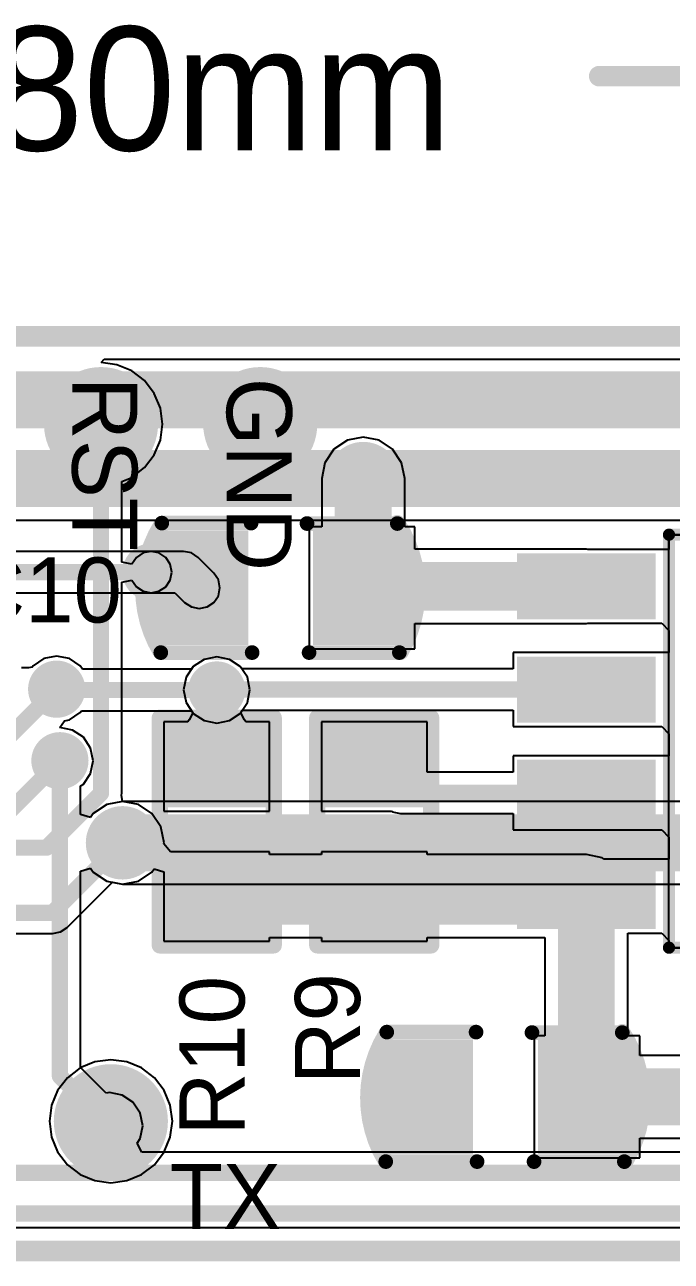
# Model space of a CAD drawing. Extents: x 6.88 to 10.89, y 6.77 to 7.93.
# Drawn here: x 8.743 to 9.056, y 7.334 to 7.933 of the extents above; entities that cross this region are included whole.
import ezdxf

# ---------------------------------------------------------------- set-up
doc = ezdxf.new("R2010")
doc.units = 0
doc.layers.get('0').update_dxf_attribs({"linetype": 'CONTINUOUS'})
for name, color, linetype in [('BOTTOMLAYER', 5, 'CONTINUOUS'), ('BOTTOMOVERLAY', 54, 'CONTINUOUS'), ('BOTTOMSOLDER', 6, 'CONTINUOUS'), ('KEEPOUTLAYER', 6, 'CONTINUOUS'), ('MULTILAYER', 9, 'CONTINUOUS'), ('TOPLAYER', 1, 'CONTINUOUS'), ('TOPOVERLAY', 2, 'CONTINUOUS'), ('TOPPASTE', 8, 'CONTINUOUS'), ('TOPSOLDER', 216, 'CONTINUOUS')]:
    doc.layers.add(name, color=color, linetype=linetype)

# ---------------------------------------------------------------- blocks, each defined once
blk = doc.blocks.new('ESOP8_4')
at = {"layer": 'TOPLAYER'}
for points in [[(-0.063, 0.082973), (-0.063, 0.142028), (-0.087, 0.082973), (-0.087, 0.142028)], [(-0.013, 0.082973), (-0.013, 0.142028), (-0.037, 0.082973), (-0.037, 0.142028)], [(0.037, 0.082973), (0.037, 0.142028), (0.013, 0.082973), (0.013, 0.142028)], [(0.087, 0.082973), (0.087, 0.142028), (0.063, 0.082973), (0.063, 0.142028)], [(0.062008, -0.044488), (0.062008, 0.044488), (-0.062008, -0.044488), (-0.062008, 0.044488)], [(-0.063, -0.142028), (-0.063, -0.082973), (-0.087, -0.142028), (-0.087, -0.082973)], [(-0.013, -0.142028), (-0.013, -0.082973), (-0.037, -0.142028), (-0.037, -0.082973)], [(0.037, -0.142028), (0.037, -0.082973), (0.013, -0.142028), (0.013, -0.082973)], [(0.087, -0.142028), (0.087, -0.082973), (0.063, -0.142028), (0.063, -0.082973)]]:
    blk.add_solid(points, dxfattribs=at)
at = {"layer": 'TOPOVERLAY'}
for points, const_width in [([(-0.1, 0.0725), (-0.1, 0.0225)], 0.005906), ([(-0.1, 0.0725), (0.1, 0.0725)], 0.005906), ([(0.1, 0.0725), (0.1, -0.0725)], 0.005906), ([(-0.1, 0.0225), (-0.095, 0.0225)], 0.004921), ([(-0.1, -0.0225), (-0.1, -0.0725)], 0.005906), ([(-0.1, -0.0225), (-0.095, -0.0225)], 0.004921), ([(-0.1, -0.0725), (0.1, -0.0725)], 0.005906)]:
    blk.add_lwpolyline(points, dxfattribs=dict(at, const_width=const_width))
for points, const_width in [([(-0.101476, 0.0725, 1), (-0.098524, 0.0725, 1)], 0.002953), ([(-0.101476, 0.0725, 1), (-0.098524, 0.0725, 1)], 0.002953), ([(0.098524, 0.0725, 1), (0.101476, 0.0725, 1)], 0.002953), ([(0.098524, 0.0725, 1), (0.101476, 0.0725, 1)], 0.002953), ([(-0.101476, 0.0225, 1), (-0.098524, 0.0225, 1)], 0.002953), ([(-0.10123, 0.0225, 1), (-0.09877, 0.0225, 1)], 0.002461), ([(-0.09625, 0.0225, 1), (-0.09375, 0.0225, 1)], 0.0025), ([(-0.09623, 0.0225, 1), (-0.09377, 0.0225, 1)], 0.002461), ([(-0.101476, -0.0225, 1), (-0.098524, -0.0225, 1)], 0.002953), ([(-0.10123, -0.0225, 1), (-0.09877, -0.0225, 1)], 0.002461), ([(-0.09625, -0.0225, 1), (-0.09375, -0.0225, 1)], 0.0025), ([(-0.09623, -0.0225, 1), (-0.09377, -0.0225, 1)], 0.002461), ([(-0.101476, -0.0725, 1), (-0.098524, -0.0725, 1)], 0.002953), ([(-0.101476, -0.0725, 1), (-0.098524, -0.0725, 1)], 0.002953), ([(0.098524, -0.0725, 1), (0.101476, -0.0725, 1)], 0.002953), ([(0.098524, -0.0725, 1), (0.101476, -0.0725, 1)], 0.002953), ([(-0.111614, -0.092814, 1), (-0.121457, -0.092814, 1)], 0.009843), ([(-0.123917, -0.092814, 1), (-0.118996, -0.092814, 1)], 0.004921), ([(-0.114075, -0.092814, 1), (-0.109154, -0.092814, 1)], 0.004921)]:
    blk.add_lwpolyline(points, format="xyb", close=True, dxfattribs=dict(at, const_width=const_width))
at = {"layer": 'TOPOVERLAY', "const_width": 0.005}
blk.add_lwpolyline([(-0.095, 0.0225, -0.895675), (-0.095, -0.0225)], format="xyb", dxfattribs=at)
at = {"layer": 'TOPPASTE'}
for points in [[(-0.063, 0.082973), (-0.063, 0.142028), (-0.087, 0.082973), (-0.087, 0.142028)], [(-0.013, 0.082973), (-0.013, 0.142028), (-0.037, 0.082973), (-0.037, 0.142028)], [(0.037, 0.082973), (0.037, 0.142028), (0.013, 0.082973), (0.013, 0.142028)], [(0.087, 0.082973), (0.087, 0.142028), (0.063, 0.082973), (0.063, 0.142028)], [(0.062008, -0.044488), (0.062008, 0.044488), (-0.062008, -0.044488), (-0.062008, 0.044488)], [(-0.063, -0.142028), (-0.063, -0.082973), (-0.087, -0.142028), (-0.087, -0.082973)], [(-0.013, -0.142028), (-0.013, -0.082973), (-0.037, -0.142028), (-0.037, -0.082973)], [(0.037, -0.142028), (0.037, -0.082973), (0.013, -0.142028), (0.013, -0.082973)], [(0.087, -0.142028), (0.087, -0.082973), (0.063, -0.142028), (0.063, -0.082973)]]:
    blk.add_solid(points, dxfattribs=at)
at = {"layer": 'TOPSOLDER'}
for points in [[(-0.059, 0.078973), (-0.059, 0.146028), (-0.091, 0.078973), (-0.091, 0.146028)], [(-0.009, 0.078973), (-0.009, 0.146028), (-0.041, 0.078973), (-0.041, 0.146028)], [(0.041, 0.078973), (0.041, 0.146028), (0.009, 0.078973), (0.009, 0.146028)], [(0.091, 0.078973), (0.091, 0.146028), (0.059, 0.078973), (0.059, 0.146028)], [(0.066008, -0.048488), (0.066008, 0.048488), (-0.066008, -0.048488), (-0.066008, 0.048488)], [(-0.059, -0.146028), (-0.059, -0.078973), (-0.091, -0.146028), (-0.091, -0.078973)], [(-0.009, -0.146028), (-0.009, -0.078973), (-0.041, -0.146028), (-0.041, -0.078973)], [(0.041, -0.146028), (0.041, -0.078973), (0.009, -0.146028), (0.009, -0.078973)], [(0.091, -0.146028), (0.091, -0.078973), (0.059, -0.146028), (0.059, -0.078973)]]:
    blk.add_solid(points, dxfattribs=at)
blk = doc.blocks.new('TP_1_2_8')
at = {"layer": 'TOPLAYER', "const_width": 0.023622}
blk.add_lwpolyline([(-0.011811, 0, 1), (0.011811, 0, 1)], format="xyb", close=True, dxfattribs=at)
at = {"layer": 'TOPPASTE', "const_width": 0.023622}
blk.add_lwpolyline([(-0.011811, 0, 1), (0.011811, 0, 1)], format="xyb", close=True, dxfattribs=at)
at = {"layer": 'TOPSOLDER', "const_width": 0.027622}
blk.add_lwpolyline([(-0.013811, 0, 1), (0.013811, 0, 1)], format="xyb", close=True, dxfattribs=at)
blk = doc.blocks.new('TP_1_2_9')
at = {"layer": 'TOPLAYER', "const_width": 0.023622}
blk.add_lwpolyline([(-0.011811, 0, 1), (0.011811, 0, 1)], format="xyb", close=True, dxfattribs=at)
at = {"layer": 'TOPPASTE', "const_width": 0.023622}
blk.add_lwpolyline([(-0.011811, 0, 1), (0.011811, 0, 1)], format="xyb", close=True, dxfattribs=at)
at = {"layer": 'TOPSOLDER', "const_width": 0.027622}
blk.add_lwpolyline([(-0.013811, 0, 1), (0.013811, 0, 1)], format="xyb", close=True, dxfattribs=at)
blk = doc.blocks.new('R_0603_24')
at = {"layer": 'TOPLAYER'}
for points in [[(-0.015748, -0.019685), (-0.015748, 0.019685), (-0.047244, -0.019685), (-0.047244, 0.019685)], [(0.047244, -0.019685), (0.047244, 0.019685), (0.015748, -0.019685), (0.015748, 0.019685)]]:
    blk.add_solid(points, dxfattribs=at)
at = {"layer": 'TOPOVERLAY', "const_width": 0.007874}
for points in [[(-0.055118, -0.027559), (-0.055118, 0.027559)], [(0.055118, 0.027559), (-0.055118, 0.027559)], [(0.055118, -0.027559), (0.055118, 0.027559)], [(0.055118, -0.027559), (-0.055118, -0.027559)]]:
    blk.add_lwpolyline(points, dxfattribs=at)
at = {"layer": 'TOPOVERLAY', "const_width": 0.003937}
for points in [[(-0.057087, 0.027559, 1), (-0.05315, 0.027559, 1)], [(-0.057087, 0.027559, 1), (-0.05315, 0.027559, 1)], [(0.05315, 0.027559, 1), (0.057087, 0.027559, 1)], [(0.05315, 0.027559, 1), (0.057087, 0.027559, 1)], [(-0.057087, -0.027559, 1), (-0.05315, -0.027559, 1)], [(-0.057087, -0.027559, 1), (-0.05315, -0.027559, 1)], [(0.05315, -0.027559, 1), (0.057087, -0.027559, 1)], [(0.05315, -0.027559, 1), (0.057087, -0.027559, 1)]]:
    blk.add_lwpolyline(points, format="xyb", close=True, dxfattribs=at)
at = {"layer": 'TOPPASTE'}
for points in [[(-0.015748, -0.019685), (-0.015748, 0.019685), (-0.047244, -0.019685), (-0.047244, 0.019685)], [(0.047244, -0.019685), (0.047244, 0.019685), (0.015748, -0.019685), (0.015748, 0.019685)]]:
    blk.add_solid(points, dxfattribs=at)
at = {"layer": 'TOPSOLDER'}
for points in [[(-0.011748, -0.023685), (-0.011748, 0.023685), (-0.051244, -0.023685), (-0.051244, 0.023685)], [(0.051244, -0.023685), (0.051244, 0.023685), (0.011748, -0.023685), (0.011748, 0.023685)]]:
    blk.add_solid(points, dxfattribs=at)
blk = doc.blocks.new('R_0603_25')
at = {"layer": 'TOPLAYER'}
for points in [[(-0.015748, -0.019685), (-0.015748, 0.019685), (-0.047244, -0.019685), (-0.047244, 0.019685)], [(0.047244, -0.019685), (0.047244, 0.019685), (0.015748, -0.019685), (0.015748, 0.019685)]]:
    blk.add_solid(points, dxfattribs=at)
at = {"layer": 'TOPOVERLAY', "const_width": 0.007874}
for points in [[(-0.055118, -0.027559), (-0.055118, 0.027559)], [(0.055118, 0.027559), (-0.055118, 0.027559)], [(0.055118, -0.027559), (0.055118, 0.027559)], [(0.055118, -0.027559), (-0.055118, -0.027559)]]:
    blk.add_lwpolyline(points, dxfattribs=at)
at = {"layer": 'TOPOVERLAY', "const_width": 0.003937}
for points in [[(-0.057087, 0.027559, 1), (-0.05315, 0.027559, 1)], [(-0.057087, 0.027559, 1), (-0.05315, 0.027559, 1)], [(0.05315, 0.027559, 1), (0.057087, 0.027559, 1)], [(0.05315, 0.027559, 1), (0.057087, 0.027559, 1)], [(-0.057087, -0.027559, 1), (-0.05315, -0.027559, 1)], [(-0.057087, -0.027559, 1), (-0.05315, -0.027559, 1)], [(0.05315, -0.027559, 1), (0.057087, -0.027559, 1)], [(0.05315, -0.027559, 1), (0.057087, -0.027559, 1)]]:
    blk.add_lwpolyline(points, format="xyb", close=True, dxfattribs=at)
at = {"layer": 'TOPPASTE'}
for points in [[(-0.015748, -0.019685), (-0.015748, 0.019685), (-0.047244, -0.019685), (-0.047244, 0.019685)], [(0.047244, -0.019685), (0.047244, 0.019685), (0.015748, -0.019685), (0.015748, 0.019685)]]:
    blk.add_solid(points, dxfattribs=at)
at = {"layer": 'TOPSOLDER'}
for points in [[(-0.011748, -0.023685), (-0.011748, 0.023685), (-0.051244, -0.023685), (-0.051244, 0.023685)], [(0.051244, -0.023685), (0.051244, 0.023685), (0.011748, -0.023685), (0.011748, 0.023685)]]:
    blk.add_solid(points, dxfattribs=at)
blk = doc.blocks.new('TP_1_2_40')
at = {"layer": 'TOPLAYER', "const_width": 0.023622}
blk.add_lwpolyline([(-0.011811, 0, 1), (0.011811, 0, 1)], format="xyb", close=True, dxfattribs=at)
at = {"layer": 'TOPPASTE', "const_width": 0.023622}
blk.add_lwpolyline([(-0.011811, 0, 1), (0.011811, 0, 1)], format="xyb", close=True, dxfattribs=at)
at = {"layer": 'TOPSOLDER', "const_width": 0.027622}
blk.add_lwpolyline([(-0.013811, 0, 1), (0.013811, 0, 1)], format="xyb", close=True, dxfattribs=at)
blk = doc.blocks.new('C_0805_42')
at = {"layer": 'TOPLAYER'}
for points in [[(-0.019685, -0.023622), (-0.019685, 0.023622), (-0.059055, -0.023622), (-0.059055, 0.023622)], [(0.059055, -0.023622), (0.059055, 0.023622), (0.019685, -0.023622), (0.019685, 0.023622)]]:
    blk.add_solid(points, dxfattribs=at)
at = {"layer": 'TOPOVERLAY', "const_width": 0.007874}
for points in [[(-0.056461, -0.03133, -0.285513), (-0.058073, 0.031043)], [(0.058, 0.031, -0.279994), (0.057775, -0.030364)]]:
    blk.add_lwpolyline(points, format="xyb", dxfattribs=at)
at = {"layer": 'TOPOVERLAY'}
for points, const_width in [([(-0.060042, 0.031043, 1), (-0.056105, 0.031043, 1)], 0.003937), ([(-0.059272, 0.031362, 1), (-0.055728, 0.031362, 1)], 0.003543), ([(-0.015551, 0.031362, 1), (-0.012008, 0.031362, 1)], 0.003543), ([(0.012008, 0.031362, 1), (0.015551, 0.031362, 1)], 0.003543), ([(0.056031, 0.031, 1), (0.059969, 0.031, 1)], 0.003937), ([(0.056228, 0.031362, 1), (0.059772, 0.031362, 1)], 0.003543), ([(-0.05843, -0.03133, 1), (-0.054493, -0.03133, 1)], 0.003937), ([(-0.058272, -0.031138, 1), (-0.054728, -0.031138, 1)], 0.003543), ([(-0.014551, -0.031138, 1), (-0.011008, -0.031138, 1)], 0.003543), ([(0.012508, -0.031362, 1), (0.016051, -0.031362, 1)], 0.003543), ([(0.055807, -0.030364, 1), (0.059743, -0.030364, 1)], 0.003937), ([(0.055728, -0.031362, 1), (0.059272, -0.031362, 1)], 0.003543)]:
    blk.add_lwpolyline(points, format="xyb", close=True, dxfattribs=dict(at, const_width=const_width))
at = {"layer": 'TOPOVERLAY', "const_width": 0.007087}
for points in [[(-0.01378, 0.031362), (-0.0575, 0.031362)], [(0.058, 0.031362), (0.01378, 0.031362)], [(-0.012779, -0.031138), (-0.0565, -0.031138)], [(0.0575, -0.031362), (0.01428, -0.031362)]]:
    blk.add_lwpolyline(points, dxfattribs=at)
at = {"layer": 'TOPPASTE'}
for points in [[(-0.019685, -0.023622), (-0.019685, 0.023622), (-0.059055, -0.023622), (-0.059055, 0.023622)], [(0.059055, -0.023622), (0.059055, 0.023622), (0.019685, -0.023622), (0.019685, 0.023622)]]:
    blk.add_solid(points, dxfattribs=at)
at = {"layer": 'TOPSOLDER'}
for points in [[(-0.015685, -0.027622), (-0.015685, 0.027622), (-0.063055, -0.027622), (-0.063055, 0.027622)], [(0.063055, -0.027622), (0.063055, 0.027622), (0.015685, -0.027622), (0.015685, 0.027622)]]:
    blk.add_solid(points, dxfattribs=at)
blk = doc.blocks.new('C_0805_45')
at = {"layer": 'TOPLAYER'}
for points in [[(-0.019685, -0.023622), (-0.019685, 0.023622), (-0.059055, -0.023622), (-0.059055, 0.023622)], [(0.059055, -0.023622), (0.059055, 0.023622), (0.019685, -0.023622), (0.019685, 0.023622)]]:
    blk.add_solid(points, dxfattribs=at)
at = {"layer": 'TOPOVERLAY', "const_width": 0.007874}
for points in [[(-0.056461, -0.03133, -0.285513), (-0.058073, 0.031043)], [(0.058, 0.031, -0.279994), (0.057775, -0.030364)]]:
    blk.add_lwpolyline(points, format="xyb", dxfattribs=at)
at = {"layer": 'TOPOVERLAY'}
for points, const_width in [([(-0.060042, 0.031043, 1), (-0.056105, 0.031043, 1)], 0.003937), ([(-0.059272, 0.031362, 1), (-0.055728, 0.031362, 1)], 0.003543), ([(-0.015551, 0.031362, 1), (-0.012008, 0.031362, 1)], 0.003543), ([(0.012008, 0.031362, 1), (0.015551, 0.031362, 1)], 0.003543), ([(0.056031, 0.031, 1), (0.059969, 0.031, 1)], 0.003937), ([(0.056228, 0.031362, 1), (0.059772, 0.031362, 1)], 0.003543), ([(-0.05843, -0.03133, 1), (-0.054493, -0.03133, 1)], 0.003937), ([(-0.058272, -0.031138, 1), (-0.054728, -0.031138, 1)], 0.003543), ([(-0.014551, -0.031138, 1), (-0.011008, -0.031138, 1)], 0.003543), ([(0.012508, -0.031362, 1), (0.016051, -0.031362, 1)], 0.003543), ([(0.055807, -0.030364, 1), (0.059743, -0.030364, 1)], 0.003937), ([(0.055728, -0.031362, 1), (0.059272, -0.031362, 1)], 0.003543)]:
    blk.add_lwpolyline(points, format="xyb", close=True, dxfattribs=dict(at, const_width=const_width))
at = {"layer": 'TOPOVERLAY', "const_width": 0.007087}
for points in [[(-0.01378, 0.031362), (-0.0575, 0.031362)], [(0.058, 0.031362), (0.01378, 0.031362)], [(-0.012779, -0.031138), (-0.0565, -0.031138)], [(0.0575, -0.031362), (0.01428, -0.031362)]]:
    blk.add_lwpolyline(points, dxfattribs=at)
at = {"layer": 'TOPPASTE'}
for points in [[(-0.019685, -0.023622), (-0.019685, 0.023622), (-0.059055, -0.023622), (-0.059055, 0.023622)], [(0.059055, -0.023622), (0.059055, 0.023622), (0.019685, -0.023622), (0.019685, 0.023622)]]:
    blk.add_solid(points, dxfattribs=at)
at = {"layer": 'TOPSOLDER'}
for points in [[(-0.015685, -0.027622), (-0.015685, 0.027622), (-0.063055, -0.027622), (-0.063055, 0.027622)], [(0.063055, -0.027622), (0.063055, 0.027622), (0.015685, -0.027622), (0.015685, 0.027622)]]:
    blk.add_solid(points, dxfattribs=at)

msp = doc.modelspace()

# ---------------------------------------------------------------- linework, layer by layer
at = {"layer": 'BOTTOMLAYER'}
for p, q in [((8.581399, 7.69337), (9.70025, 7.69337)), ((8.803794, 7.6782), (8.605007, 7.6782)), ((8.807634, 7.677436), (8.803794, 7.6782)), ((8.81089, 7.675261), (8.807634, 7.677436)), ((8.813065, 7.672005), (8.81089, 7.675261)), ((8.813829, 7.668165), (8.813065, 7.672005)), ((8.813065, 7.664324), (8.813829, 7.668165)), ((8.803794, 7.658129), (8.807634, 7.658893)), ((8.807634, 7.658893), (8.81089, 7.661069)), ((8.81089, 7.661069), (8.813065, 7.664324)), ((8.720135, 7.658129), (8.803794, 7.658129)), ((8.746771, 7.622825), (8.746301, 7.622122)), ((8.75198, 7.626306), (8.746771, 7.622825)), ((8.758124, 7.627528), (8.75198, 7.626306)), ((8.764269, 7.626306), (8.758124, 7.627528)), ((8.769478, 7.622825), (8.764269, 7.626306)), ((8.770622, 7.621113), (8.769478, 7.622825)), ((8.829485, 7.625912), (8.824276, 7.622432)), ((8.83563, 7.627134), (8.829485, 7.625912)), ((8.841774, 7.625912), (8.83563, 7.627134)), ((8.846984, 7.622432), (8.841774, 7.625912)), ((8.744491, 7.621762), (8.74106, 7.621762)), ((8.746301, 7.622122), (8.744491, 7.621762)), ((8.823395, 7.621113), (8.770622, 7.621113)), ((8.824276, 7.622432), (8.823395, 7.621113)), ((8.850464, 7.617222), (8.846984, 7.622432)), ((8.851686, 7.611078), (8.850464, 7.617222)), ((8.850464, 7.604933), (8.851686, 7.611078)), ((8.846984, 7.599724), (8.850464, 7.604933)), ((8.764269, 7.596637), (8.769478, 7.600118)), ((8.769478, 7.600118), (8.770096, 7.601043)), ((8.770096, 7.601043), (8.823395, 7.601043)), ((8.823395, 7.601043), (8.824276, 7.599724)), ((8.824276, 7.599724), (8.829485, 7.596244)), ((8.841774, 7.596244), (8.846984, 7.599724)), ((8.759696, 7.592883), (8.761888, 7.596164)), ((8.76584, 7.591661), (8.759696, 7.592883)), ((8.761888, 7.596164), (8.764269, 7.596637)), ((8.829485, 7.596244), (8.83563, 7.595021)), ((8.83563, 7.595021), (8.841774, 7.596244)), ((8.771049, 7.58818), (8.76584, 7.591661)), ((8.77453, 7.582971), (8.771049, 7.58818)), ((8.775752, 7.576826), (8.77453, 7.582971)), ((8.77453, 7.570682), (8.775752, 7.576826)), ((8.771049, 7.565473), (8.77453, 7.570682)), ((8.769731, 7.564592), (8.771049, 7.565473)), ((8.769731, 7.550751), (8.769731, 7.564592)), ((8.790014, 7.557133), (8.782333, 7.555605)), ((9.090402, 7.557133), (8.790014, 7.557133)), ((8.775822, 7.551254), (8.774515, 7.549299)), ((8.782333, 7.555605), (8.775822, 7.551254)), ((8.774515, 7.549299), (8.769731, 7.550751)), ((8.769731, 7.523374), (8.774515, 7.524825)), ((8.769731, 7.42823), (8.769731, 7.523374)), ((8.774515, 7.524825), (8.775822, 7.52287)), ((8.775822, 7.52287), (8.782333, 7.518519)), ((8.782333, 7.518519), (8.790014, 7.516991)), ((8.790014, 7.516991), (9.458518, 7.516991)), ((8.78216, 7.415801), (8.769731, 7.42823)), ((8.783715, 7.416111), (8.78216, 7.415801)), ((8.789859, 7.414889), (8.783715, 7.416111)), ((8.795068, 7.411408), (8.789859, 7.414889)), ((8.798549, 7.406199), (8.795068, 7.411408)), ((8.799771, 7.400054), (8.798549, 7.406199)), ((8.798549, 7.39391), (8.799771, 7.400054)), ((8.797049, 7.391665), (8.798549, 7.39391)), ((8.799406, 7.387255), (8.797049, 7.391665)), ((10.338762, 7.387255), (8.799406, 7.387255))]:
    msp.add_line(p, q, dxfattribs=at)
for points, const_width in [([(8.546313, 7.751629), (9.305762, 7.751629)], 0.027559), ([(8.573085, 7.71344), (8.90655, 7.71344)], 0.027559), ([(8.90655, 7.71344), (9.70025, 7.71344)], 0.027559), ([(8.649857, 7.668165), (8.803794, 7.668165)], 0.007874), ([(8.758124, 7.611078), (8.83563, 7.611078)], 0.007874), ([(8.759695, 7.424074), (8.759695, 7.576826)], 0.007874), ([(8.790014, 7.537062), (9.458518, 7.537062)], 0.027559), ([(8.759695, 7.424074), (8.783715, 7.400054)], 0.007874), ([(8.644345, 7.37722), (10.349069, 7.37722)], 0.007874), ([(8.601839, 7.357535), (10.33529, 7.357535)], 0.007874)]:
    msp.add_lwpolyline(points, dxfattribs=dict(at, const_width=const_width))
for points, const_width in [([(8.89966, 7.71344, 1), (8.913439, 7.71344, 1)], 0.01378), ([(8.89966, 7.71344, 1), (8.913439, 7.71344, 1)], 0.01378), ([(8.89966, 7.71344, 1), (8.913439, 7.71344, 1)], 0.01378), ([(8.798872, 7.668165, 1), (8.808715, 7.668165, 1)], 0.009843), ([(8.801825, 7.668165, 1), (8.805762, 7.668165, 1)], 0.003937), ([(8.753203, 7.611472, 1), (8.763046, 7.611472, 1)], 0.009843), ([(8.830709, 7.611078, 1), (8.840551, 7.611078, 1)], 0.009843), ([(8.756156, 7.611078, 1), (8.760093, 7.611078, 1)], 0.003937), ([(8.833661, 7.611078, 1), (8.837598, 7.611078, 1)], 0.003937), ([(8.754774, 7.576826, 1), (8.764617, 7.576826, 1)], 0.009843), ([(8.757727, 7.576826, 1), (8.761664, 7.576826, 1)], 0.003937), ([(8.783124, 7.537062, 1), (8.796904, 7.537062, 1)], 0.01378), ([(8.783124, 7.537062, 1), (8.796904, 7.537062, 1)], 0.01378), ([(8.757727, 7.424074, 1), (8.761664, 7.424074, 1)], 0.003937), ([(8.757727, 7.424074, 1), (8.761664, 7.424074, 1)], 0.003937), ([(8.778794, 7.400054, 1), (8.788636, 7.400054, 1)], 0.009843), ([(8.781746, 7.400054, 1), (8.785683, 7.400054, 1)], 0.003937)]:
    msp.add_lwpolyline(points, format="xyb", close=True, dxfattribs=dict(at, const_width=const_width))
at = {"layer": 'BOTTOMSOLDER'}
for points, const_width in [([(8.89766, 7.71344, 1), (8.915439, 7.71344, 1)], 0.01778), ([(8.796872, 7.668165, 1), (8.810715, 7.668165, 1)], 0.013843), ([(8.751203, 7.611472, 1), (8.765045, 7.611472, 1)], 0.013843), ([(8.828709, 7.611078, 1), (8.842551, 7.611078, 1)], 0.013843), ([(8.752774, 7.576826, 1), (8.766617, 7.576826, 1)], 0.013843), ([(8.781124, 7.537062, 1), (8.798904, 7.537062, 1)], 0.01778), ([(8.776794, 7.400054, 1), (8.790636, 7.400054, 1)], 0.013843)]:
    msp.add_lwpolyline(points, format="xyb", close=True, dxfattribs=dict(at, const_width=const_width))
at = {"layer": 'KEEPOUTLAYER', "const_width": 0.01}
for points in [[(9.020779, 7.908322), (10.71167, 7.908322)], [(7.56403, 7.782338), (10.241197, 7.782338)], [(7.558125, 7.339424), (10.251039, 7.339424)]]:
    msp.add_lwpolyline(points, dxfattribs=at)
at = {"layer": 'KEEPOUTLAYER', "const_width": 0.005}
msp.add_lwpolyline([(9.018279, 7.908322, 1), (9.023279, 7.908322, 1)], format="xyb", close=True, dxfattribs=at)
at = {"layer": 'MULTILAYER'}
for points, const_width in [([(8.89966, 7.71344, 1), (8.913439, 7.71344, 1)], 0.01378), ([(8.798872, 7.668165, 1), (8.808715, 7.668165, 1)], 0.009843), ([(8.753203, 7.611472, 1), (8.763046, 7.611472, 1)], 0.009843), ([(8.830709, 7.611078, 1), (8.840551, 7.611078, 1)], 0.009843), ([(8.754774, 7.576826, 1), (8.764617, 7.576826, 1)], 0.009843), ([(8.783124, 7.537062, 1), (8.796904, 7.537062, 1)], 0.01378), ([(8.778794, 7.400054, 1), (8.788636, 7.400054, 1)], 0.009843)]:
    msp.add_lwpolyline(points, format="xyb", close=True, dxfattribs=dict(at, const_width=const_width))
at = {"layer": 'TOPLAYER'}
for p, q in [((8.779592, 7.769615), (8.781196, 7.771219)), ((8.7873, 7.7686), (8.779592, 7.769615)), ((8.781196, 7.771219), (9.291035, 7.771219)), ((8.794483, 7.765625), (8.7873, 7.7686)), ((8.800651, 7.760892), (8.794483, 7.765625)), ((8.805384, 7.754723), (8.800651, 7.760892)), ((8.808359, 7.747541), (8.805384, 7.754723)), ((8.809374, 7.739832), (8.808359, 7.747541)), ((8.808359, 7.732124), (8.809374, 7.739832)), ((8.805384, 7.724941), (8.808359, 7.732124)), ((8.898869, 7.731983), (8.892357, 7.727632)), ((8.90655, 7.733511), (8.898869, 7.731983)), ((8.91423, 7.731983), (8.90655, 7.733511)), ((8.920742, 7.727632), (8.91423, 7.731983)), ((8.800651, 7.718773), (8.805384, 7.724941)), ((8.892357, 7.727632), (8.888007, 7.721121)), ((8.925092, 7.721121), (8.920742, 7.727632)), ((8.794483, 7.71404), (8.800651, 7.718773)), ((8.888007, 7.721121), (8.886479, 7.71344)), ((8.92662, 7.71344), (8.925092, 7.721121)), ((8.789627, 7.712029), (8.794483, 7.71404)), ((8.886479, 7.71344), (8.886479, 7.690063)), ((8.92662, 7.690063), (8.92662, 7.71344)), ((8.789627, 7.672979), (8.789627, 7.712029)), ((8.886479, 7.690063), (8.880301, 7.690063)), ((8.880301, 7.690063), (8.880301, 7.631008)), ((8.931482, 7.690063), (8.92662, 7.690063)), ((8.931482, 7.679338), (8.931482, 7.690063)), ((9.054522, 7.486275), (9.054522, 7.686275)), ((9.054522, 7.686275), (9.199522, 7.686275)), ((9.199522, 7.686275), (9.054522, 7.686275)), ((9.054522, 7.686275), (9.054522, 7.67918)), ((8.799953, 7.677436), (8.796698, 7.675261)), ((8.803794, 7.6782), (8.799953, 7.677436)), ((8.819522, 7.6782), (8.803794, 7.6782)), ((8.823362, 7.677436), (8.819522, 7.6782)), ((8.826618, 7.675261), (8.823362, 7.677436)), ((9.014522, 7.679338), (8.931482, 7.679338)), ((9.015317, 7.67918), (9.014522, 7.679338)), ((9.049955, 7.67918), (9.015317, 7.67918)), ((9.054522, 7.67918), (9.049955, 7.67918)), ((9.049955, 7.67918), (9.049955, 7.67918)), ((8.794522, 7.672005), (8.789627, 7.672979)), ((8.796698, 7.675261), (8.794522, 7.672005)), ((8.834247, 7.667631), (8.826618, 7.675261)), ((8.836422, 7.664376), (8.834247, 7.667631)), ((8.789627, 7.66335), (8.794522, 7.664324)), ((8.789627, 7.561058), (8.789627, 7.66335)), ((8.794522, 7.664324), (8.796698, 7.661069)), ((8.796698, 7.661069), (8.799953, 7.658893)), ((8.799953, 7.658893), (8.803794, 7.658129)), ((8.837186, 7.660535), (8.836422, 7.664376)), ((8.836422, 7.656695), (8.837186, 7.660535)), ((8.803794, 7.658129), (8.815365, 7.658129)), ((8.815365, 7.658129), (8.820055, 7.653439)), ((8.820055, 7.653439), (8.823311, 7.651264)), ((8.830991, 7.651264), (8.834247, 7.653439)), ((8.834247, 7.653439), (8.836422, 7.656695)), ((8.823311, 7.651264), (8.827151, 7.6505)), ((8.827151, 7.6505), (8.830991, 7.651264)), ((8.931482, 7.631008), (8.931482, 7.643211)), ((8.931482, 7.643211), (9.014522, 7.643211)), ((9.014522, 7.643211), (9.015317, 7.643369)), ((9.015317, 7.643369), (9.049955, 7.643369)), ((9.049955, 7.643369), (9.049955, 7.643369)), ((9.049955, 7.643369), (9.050986, 7.643369)), ((9.050986, 7.643369), (9.054522, 7.639834)), ((9.054522, 7.639834), (9.054522, 7.62918)), ((8.880301, 7.631008), (8.931482, 7.631008)), ((9.049955, 7.62918), (8.979089, 7.62918)), ((8.979089, 7.62918), (8.979089, 7.62131)), ((9.054522, 7.62918), (9.049955, 7.62918)), ((9.049955, 7.62918), (9.049955, 7.62918)), ((8.829485, 7.625912), (8.824276, 7.622432)), ((8.83563, 7.627134), (8.829485, 7.625912)), ((8.841774, 7.625912), (8.83563, 7.627134)), ((8.846984, 7.622432), (8.841774, 7.625912)), ((8.820796, 7.617222), (8.819573, 7.611078)), ((8.824276, 7.622432), (8.820796, 7.617222)), ((8.847733, 7.62131), (8.846984, 7.622432)), ((8.979089, 7.62131), (8.847733, 7.62131)), ((8.819573, 7.611078), (8.820796, 7.604933)), ((8.820796, 7.604933), (8.824046, 7.600069)), ((8.824046, 7.600069), (8.822205, 7.596625)), ((8.847214, 7.600069), (8.847996, 7.60124)), ((8.849054, 7.596625), (8.847214, 7.600069)), ((8.847996, 7.60124), (8.979089, 7.60124)), ((8.979089, 7.60124), (8.979089, 7.593369)), ((8.82156, 7.595659), (8.810039, 7.595659)), ((8.810039, 7.595659), (8.810039, 7.552352)), ((8.822205, 7.596625), (8.82156, 7.595659)), ((8.8497, 7.595659), (8.849054, 7.596625)), ((8.86122, 7.595659), (8.8497, 7.595659)), ((8.86122, 7.552352), (8.86122, 7.595659)), ((8.93742, 7.595659), (8.886239, 7.595659)), ((8.886239, 7.595659), (8.886239, 7.552352)), ((8.93742, 7.57131), (8.93742, 7.595659)), ((8.979089, 7.593369), (9.049955, 7.593369)), ((9.049955, 7.593369), (9.049955, 7.593369)), ((9.049955, 7.593369), (9.050986, 7.593369)), ((9.050986, 7.593369), (9.054522, 7.589834)), ((9.054522, 7.589834), (9.054522, 7.57918)), ((9.049955, 7.57918), (8.979089, 7.57918)), ((8.979089, 7.57918), (8.979089, 7.57131)), ((9.054522, 7.57918), (9.049955, 7.57918)), ((9.049955, 7.57918), (9.049955, 7.57918)), ((8.979089, 7.57131), (8.93742, 7.57131)), ((8.78943, 7.560068), (8.789627, 7.561057)), ((8.790014, 7.557133), (8.78943, 7.560068)), ((8.789627, 7.561057), (8.789627, 7.561058)), ((8.789627, 7.561057), (8.789627, 7.561057)), ((8.789627, 7.561057), (8.789627, 7.561057)), ((8.797695, 7.555605), (8.790014, 7.557133)), ((8.804206, 7.551254), (8.797695, 7.555605)), ((8.808557, 7.544743), (8.804206, 7.551254)), ((8.810039, 7.552352), (8.86122, 7.552352)), ((8.886239, 7.552352), (8.920198, 7.552352)), ((8.920198, 7.552352), (8.92072, 7.552003)), ((8.92072, 7.552003), (8.921357, 7.551877)), ((8.921357, 7.551877), (8.924561, 7.55124)), ((8.924561, 7.55124), (8.979089, 7.55124)), ((8.979089, 7.55124), (8.979089, 7.543369)), ((8.810085, 7.537062), (8.808557, 7.544743)), ((8.979089, 7.543369), (9.049955, 7.543369)), ((9.049955, 7.543369), (9.049955, 7.543369)), ((9.049955, 7.543369), (9.050986, 7.543369)), ((9.050986, 7.543369), (9.054522, 7.539834)), ((9.054522, 7.539834), (9.054522, 7.52918)), ((8.809979, 7.536532), (8.810085, 7.537062)), ((8.813151, 7.532667), (8.809979, 7.536532)), ((8.86122, 7.532667), (8.813151, 7.532667)), ((8.86122, 7.531345), (8.86122, 7.532667)), ((8.886239, 7.531345), (8.86122, 7.531345)), ((8.93742, 7.532667), (8.886239, 7.532667)), ((8.886239, 7.532667), (8.886239, 7.531345)), ((8.93742, 7.531345), (8.93742, 7.532667)), ((9.014522, 7.531345), (8.93742, 7.531345)), ((9.022203, 7.529818), (9.014522, 7.531345)), ((9.023157, 7.52918), (9.022203, 7.529818)), ((9.049955, 7.52918), (9.023157, 7.52918)), ((9.054522, 7.52918), (9.049955, 7.52918)), ((9.049955, 7.52918), (9.049955, 7.52918)), ((8.797695, 7.518519), (8.804206, 7.52287)), ((8.804206, 7.52287), (8.805255, 7.524439)), ((8.805255, 7.524439), (8.810039, 7.522988)), ((8.810039, 7.522988), (8.810039, 7.48936)), ((8.763252, 7.496108), (8.785111, 7.517967)), ((8.785111, 7.517967), (8.790014, 7.516991)), ((8.790014, 7.516991), (8.797695, 7.518519)), ((8.704187, 7.493169), (8.756156, 7.493169)), ((8.756156, 7.493169), (8.759996, 7.493932)), ((8.759996, 7.493932), (8.763252, 7.496108)), ((8.86122, 7.48936), (8.86122, 7.491204)), ((8.86122, 7.491204), (8.886239, 7.491204)), ((8.886239, 7.491204), (8.886239, 7.48936)), ((8.93742, 7.48936), (8.93742, 7.491204)), ((8.93742, 7.491204), (8.994451, 7.491204)), ((8.994451, 7.491204), (8.994451, 7.443565)), ((9.034593, 7.443565), (9.034593, 7.493369)), ((9.034593, 7.493369), (9.049955, 7.493369)), ((9.049955, 7.493369), (9.049955, 7.493369)), ((9.049955, 7.493369), (9.050986, 7.493369)), ((9.050986, 7.493369), (9.054522, 7.489834)), ((8.810039, 7.48936), (8.86122, 7.48936)), ((8.886239, 7.48936), (8.93742, 7.48936)), ((9.054522, 7.489834), (9.054522, 7.486275)), ((9.199522, 7.486275), (9.054522, 7.486275)), ((9.054522, 7.486275), (9.199522, 7.486275)), ((8.994451, 7.443565), (8.989194, 7.443565)), ((8.989194, 7.443565), (8.989194, 7.38451)), ((9.040375, 7.443565), (9.034593, 7.443565)), ((9.040375, 7.434108), (9.040375, 7.443565)), ((8.784359, 7.43202), (8.776651, 7.431005)), ((8.792067, 7.431005), (8.784359, 7.43202)), ((9.326393, 7.434108), (9.040375, 7.434108)), ((8.769468, 7.42803), (8.7633, 7.423297)), ((8.776651, 7.431005), (8.769468, 7.42803)), ((8.79925, 7.42803), (8.792067, 7.431005)), ((8.805418, 7.423297), (8.79925, 7.42803)), ((8.7633, 7.423297), (8.758567, 7.417129)), ((8.810151, 7.417129), (8.805418, 7.423297)), ((8.758567, 7.417129), (8.755591, 7.409946)), ((8.813126, 7.409946), (8.810151, 7.417129)), ((8.755591, 7.409946), (8.754577, 7.402238)), ((8.814141, 7.402238), (8.813126, 7.409946)), ((8.754577, 7.402238), (8.755591, 7.39453)), ((8.813126, 7.39453), (8.814141, 7.402238)), ((8.755591, 7.39453), (8.758567, 7.387347)), ((8.810151, 7.387347), (8.813126, 7.39453)), ((9.040375, 7.38451), (9.040375, 7.393967)), ((9.040375, 7.393967), (9.334706, 7.393967)), ((8.758567, 7.387347), (8.7633, 7.381178)), ((8.805418, 7.381178), (8.810151, 7.387347)), ((8.989194, 7.38451), (9.040375, 7.38451)), ((8.7633, 7.381178), (8.769468, 7.376446)), ((8.79925, 7.376446), (8.805418, 7.381178)), ((8.769468, 7.376446), (8.776651, 7.37347)), ((8.776651, 7.37347), (8.784359, 7.372456)), ((8.784359, 7.372456), (8.792067, 7.37347)), ((8.792067, 7.37347), (8.79925, 7.376446)), ((10.251039, 7.350543), (8.573826, 7.350543))]:
    msp.add_line(p, q, dxfattribs=at)
for points, const_width in [([(8.777623, 7.739832, 1), (8.78156, 7.739832, 1)], 0.003937), ([(8.89966, 7.71344, 1), (8.913439, 7.71344, 1)], 0.01378), ([(8.89966, 7.71344, 1), (8.913439, 7.71344, 1)], 0.01378), ([(8.798872, 7.668165, 1), (8.808715, 7.668165, 1)], 0.009843), ([(8.801825, 7.668165, 1), (8.805762, 7.668165, 1)], 0.003937), ([(8.817553, 7.668165, 1), (8.82149, 7.668165, 1)], 0.003937), ([(8.817553, 7.668165, 1), (8.82149, 7.668165, 1)], 0.003937), ([(8.89966, 7.661194, 1), (8.913439, 7.661194, 1)], 0.01378), ([(8.900725, 7.661275, 1), (8.912536, 7.661275, 1)], 0.011811), ([(9.008617, 7.661275, 1), (9.020428, 7.661275, 1)], 0.011811), ([(8.825183, 7.660535, 1), (8.82912, 7.660535, 1)], 0.003937), ([(8.753203, 7.611472, 1), (8.763046, 7.611472, 1)], 0.009843), ([(8.830709, 7.611078, 1), (8.840551, 7.611078, 1)], 0.009843), ([(8.756156, 7.611472, 1), (8.760093, 7.611472, 1)], 0.003937), ([(8.833661, 7.611078, 1), (8.837598, 7.611078, 1)], 0.003937), ([(8.833858, 7.611275, 1), (8.837795, 7.611275, 1)], 0.003937), ([(9.012553, 7.611275, 1), (9.01649, 7.611275, 1)], 0.003937), ([(8.754774, 7.576826, 1), (8.764617, 7.576826, 1)], 0.009843), ([(8.757727, 7.576826, 1), (8.761664, 7.576826, 1)], 0.003937), ([(8.757727, 7.576826, 1), (8.761664, 7.576826, 1)], 0.003937), ([(8.759699, 7.576826, 1), (8.763636, 7.576826, 1)], 0.003937), ([(8.833661, 7.574006, 1), (8.837598, 7.574006, 1)], 0.003937), ([(8.909861, 7.574006, 1), (8.913798, 7.574006, 1)], 0.003937), ([(8.777623, 7.561057, 1), (8.78156, 7.561057, 1)], 0.003937), ([(8.777623, 7.561057, 1), (8.78156, 7.561057, 1)], 0.003937), ([(8.922592, 7.561275, 1), (8.926529, 7.561275, 1)], 0.003937), ([(8.922592, 7.561275, 1), (8.926529, 7.561275, 1)], 0.003937), ([(9.012553, 7.561275, 1), (9.01649, 7.561275, 1)], 0.003937), ([(8.783124, 7.537062, 1), (8.796904, 7.537062, 1)], 0.01378), ([(8.788046, 7.537062, 1), (8.791983, 7.537062, 1)], 0.003937), ([(8.751266, 7.5347, 1), (8.755203, 7.5347, 1)], 0.003937), ([(8.751266, 7.5347, 1), (8.755203, 7.5347, 1)], 0.003937), ([(8.82874, 7.511013, 1), (8.84252, 7.511013, 1)], 0.01378), ([(8.829002, 7.511275, 1), (8.842781, 7.511275, 1)], 0.01378), ([(8.829002, 7.511275, 1), (8.842781, 7.511275, 1)], 0.01378), ([(9.007632, 7.511275, 1), (9.021412, 7.511275, 1)], 0.01378), ([(9.007632, 7.511275, 1), (9.021412, 7.511275, 1)], 0.01378), ([(8.754187, 7.503204, 1), (8.758124, 7.503204, 1)], 0.003937), ([(8.754187, 7.503204, 1), (8.758124, 7.503204, 1)], 0.003937), ([(9.007632, 7.4143, 1), (9.021412, 7.4143, 1)], 0.01378), ([(9.007894, 7.414038, 1), (9.021674, 7.414038, 1)], 0.01378), ([(8.778794, 7.400054, 1), (8.788636, 7.400054, 1)], 0.009843)]:
    msp.add_lwpolyline(points, format="xyb", close=True, dxfattribs=dict(at, const_width=const_width))
for points, const_width in [([(8.779592, 7.561057), (8.779592, 7.739832)], 0.007874), ([(8.90655, 7.661194), (8.90655, 7.71344)], 0.027559), ([(8.803794, 7.668165), (8.819522, 7.668165)], 0.007874), ([(8.819522, 7.668165), (8.827151, 7.660535)], 0.007874), ([(8.906631, 7.661275), (9.014522, 7.661275)], 0.023622), ([(8.712849, 7.566196), (8.758124, 7.611472)], 0.007874), ([(8.83563, 7.574006), (8.83563, 7.611078)], 0.007874), ([(8.835827, 7.611275), (9.014522, 7.611275)], 0.007874), ([(8.733317, 7.550448), (8.759695, 7.576826)], 0.007874), ([(8.759695, 7.576826), (8.761667, 7.576826)], 0.007874), ([(8.91183, 7.574006), (8.924561, 7.561275)], 0.007874), ([(8.753234, 7.5347), (8.779592, 7.561057)], 0.007874), ([(8.924561, 7.561275), (9.014522, 7.561275)], 0.007874), ([(8.756156, 7.503204), (8.790014, 7.537062)], 0.007874), ([(8.70025, 7.5347), (8.753234, 7.5347)], 0.007874), ([(8.83563, 7.511013), (8.835891, 7.511275)], 0.027559), ([(8.835891, 7.511275), (9.014522, 7.511275)], 0.027559), ([(9.014522, 7.4143), (9.014522, 7.511275)], 0.027559), ([(8.704187, 7.503204), (8.756156, 7.503204)], 0.007874), ([(9.014784, 7.414038), (9.334706, 7.414038)], 0.027559)]:
    msp.add_lwpolyline(points, dxfattribs=dict(at, const_width=const_width))
at = {"layer": 'TOPSOLDER'}
for points, const_width in [([(8.89766, 7.71344, 1), (8.915439, 7.71344, 1)], 0.01778), ([(8.796872, 7.668165, 1), (8.810715, 7.668165, 1)], 0.013843), ([(8.751203, 7.611472, 1), (8.765045, 7.611472, 1)], 0.013843), ([(8.828709, 7.611078, 1), (8.842551, 7.611078, 1)], 0.013843), ([(8.752774, 7.576826, 1), (8.766617, 7.576826, 1)], 0.013843), ([(8.781124, 7.537062, 1), (8.798904, 7.537062, 1)], 0.01778), ([(8.776794, 7.400054, 1), (8.790636, 7.400054, 1)], 0.013843)]:
    msp.add_lwpolyline(points, format="xyb", close=True, dxfattribs=dict(at, const_width=const_width))

# ---------------------------------------------------------------- block references
for name, p, rotation in [('TP_1_2_9', (8.779592, 7.739832), 90), ('TP_1_2_40', (8.856667, 7.739832), 90), ('C_0805_42', (8.866521, 7.660535), 180), ('ESOP8_4', (9.127022, 7.586275), 90), ('R_0603_24', (8.83563, 7.542509), 270), ('R_0603_25', (8.91183, 7.542509), 270), ('C_0805_45', (8.975414, 7.414038), 180)]:
    msp.add_blockref(name, p, dxfattribs=dict(rotation=rotation))
msp.add_blockref('TP_1_2_8', (8.784359, 7.402238))

# ---------------------------------------------------------------- texts
at = {"layer": 'BOTTOMOVERLAY'}
for s, p in [('RST', (8.765638, 7.762653)), ('GND', (8.840442, 7.762259))]:
    msp.add_text(s, height=0.031496, rotation=270, dxfattribs=at).set_placement(p)
at = {"layer": 'KEEPOUTLAYER'}
msp.add_text('95.80mm', height=0.06, dxfattribs=at).set_placement((8.614905, 7.872332))
at = {"layer": 'TOPOVERLAY'}
for s, rotation, p in [('C10', 360, (8.712455, 7.643755)), ('R10', 90, (8.849069, 7.39533)), ('R9', 90, (8.904975, 7.420133))]:
    msp.add_text(s, height=0.031496, rotation=rotation, dxfattribs=at).set_placement(p)
msp.add_text('TX', height=0.031496, dxfattribs=at).set_placement((8.812849, 7.350054))

doc.saveas('drawing.dxf')
